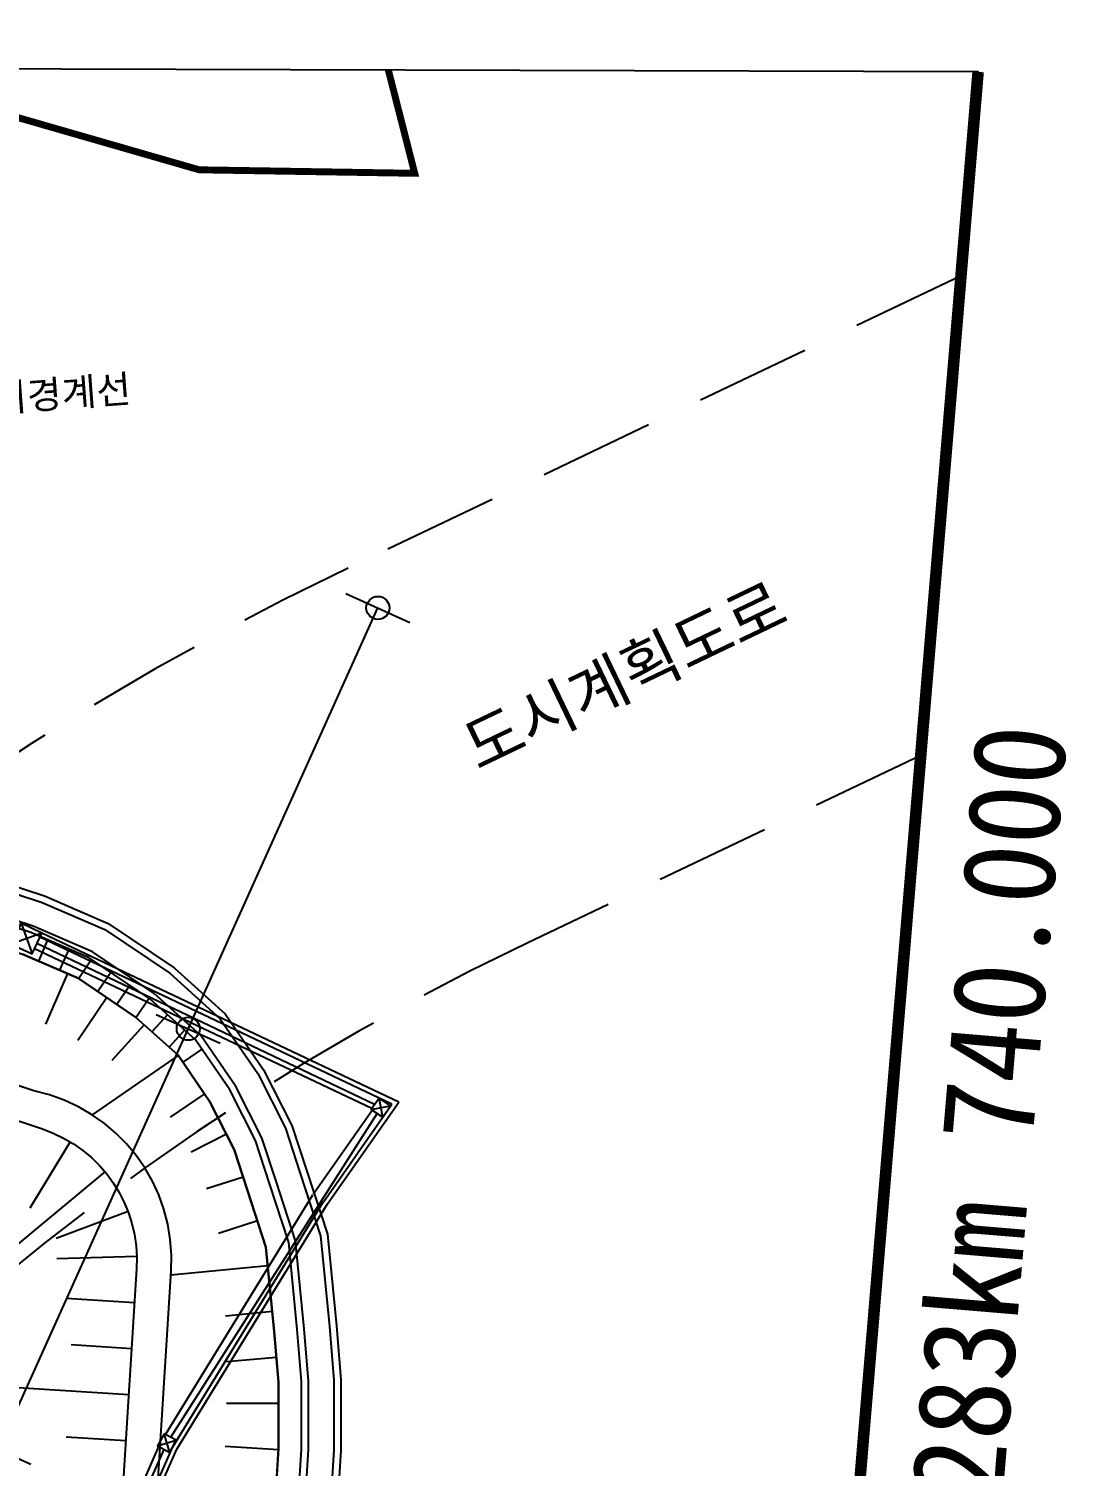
# Model space of a CAD drawing. Header units: millimetres. Extents: x 5990 to 6786, y 1103 to 1809.
# Drawn here: x 6551.5 to 6596.4, y 1496 to 1558.2 of the extents above; entities that cross this region are included whole.
import ezdxf
from ezdxf.enums import TextEntityAlignment as Align
from ezdxf.xclip import XClip

# ---------------------------------------------------------------- set-up
doc = ezdxf.new("R2010")
doc.units = ezdxf.units.MM
doc.header["$LTSCALE"] = 10
doc.header["$MEASUREMENT"] = 0
doc.header["$XCLIPFRAME"] = 2
for name, pattern in [('A-CENTR01', [2, 1.25, -0.25, 0.25, -0.25]), ('DASHED', [0.75, 0.5, -0.25]), ('PHANTOM', [2.5, 1.25, -0.25, 0.25, -0.25, 0.25, -0.25])]:
    doc.linetypes.add(name, pattern=pattern)
doc.layers.add('TN-MACL', color=6, linetype='A-CENTR01')
doc.layers.add('TZ-BASE', color=253, linetype='Continuous')
doc.layers.add('TX-PAPR', color=2, linetype='Continuous', plot=False)
doc.styles.add('PipeTools', font='GulimChe.ttf', dxfattribs={"height": 1250})
doc.styles.get("Standard").update_dxf_attribs({"font": 'GulimChe.ttf'})
doc.styles.add('굴림체', font='GulimChe.ttf')
doc.linetypes.add('CDO000', pattern='A,0.9,[122,KHCLINE.shx,S=0.006,R=0,X=0,Y=0],-0.2,["L/O",Standard,S=0.2,R=0,X=0.1,Y=-0.1],-0.6,-0.15', length=1.85)

# ---------------------------------------------------------------- blocks, each defined once
blk = doc.blocks.new('sj')
at = {"layer": 'TZ-BASE'}
for p, q in [((2231.502, 1175.253), (2232.27, 1175.612)), ((2232.066, 1175.048), (2231.707, 1175.817))]:
    blk.add_line(p, q, dxfattribs=at)
blk.add_lwpolyline([(2231.707, 1175.817), (2231.502, 1175.253), (2232.066, 1175.048), (2232.27, 1175.612)], close=True, dxfattribs=at)
blk = doc.blocks.new('JD-FJ67DH')
at = {"layer": 'TZ-BASE', "linetype": 'DASHED'}
for p, q in [((705.279, 64.09), (678.736, 51.425)), ((703.538, 43.315), (686.487, 35.179))]:
    blk.add_line(p, q, dxfattribs=at)
at = {"layer": 'TZ-BASE', "color": 8}
for p, q in [((678.637, 50.327, -1173.645), (681.412, 49.078, -1173.645)), ((670.426, 32.09, -1173.645), (673.201, 30.841, -1173.645)), ((662.215, 13.854, -1173.645), (664.99, 12.604, -1173.645))]:
    blk.add_line(p, q, dxfattribs=at)
at = {"layer": 'TZ-BASE'}
for p, q in [((680.936, 28.285, -1228.431), (665.475, 35.612, -1228.431)), ((679.766, 28.009, -1228.431), (665.154, 34.934, -1228.431)), ((680.636, 28.205, -1228.431), (665.389, 35.431, -1228.431)), ((667.041, 33.656), (664.638, 34.697)), ((666.58, 33.856), (665.632, 31.668)), ((669.527, 31.975), (667.041, 33.656)), ((668.282, 32.817), (667.027, 30.96)), ((671.369, 30.318), (669.527, 31.975)), ((669.896, 31.643), (668.506, 30.099)), ((671.379, 30.302), (667.647, 27.743)), ((672.751, 28.303), (671.369, 30.318)), ((672.511, 28.653), (671.028, 27.636)), ((673.799, 26.235), (672.751, 28.303)), ((677.678, 23.989, -1228.431), (680.636, 28.205, -1228.431)), ((677.842, 23.874, -1228.431), (680.936, 28.285, -1228.431)), ((679.741, 27.975, -1228.431), (680.577, 28.122, -1228.431)), ((680.233, 27.63, -1228.431), (680.086, 28.466, -1228.431)), ((677.228, 24.304, -1228.431), (679.782, 27.946, -1228.431)), ((673.463, 26.898), (671.943, 26.127)), ((666.696, 26.569), (664.954, 23.691)), ((674.38, 24.456), (673.799, 26.235)), ((668.204, 25.27), (662.564, 20.585)), ((674.189, 25.04), (672.608, 24.524)), ((675.179, 22.004), (674.38, 24.456)), ((670.83, 13.886, -1228.431), (677.203, 24.266, -1228.431)), ((671.14, 13.349, -1228.431), (677.672, 23.979, -1228.431)), ((671.317, 13.256, -1228.431), (677.842, 23.874, -1228.431)), ((669.205, 23.548), (666.092, 22.378)), ((674.809, 23.138), (673.128, 22.59)), ((675.539, 18.346), (675.179, 22.004)), ((669.587, 21.595), (666.118, 21.503)), ((675.258, 21.201), (671.063, 20.788)), ((669.485, 19.598), (666.529, 19.783)), ((675.454, 19.211), (673.421, 19.011)), ((675.723, 16.147), (675.539, 18.346)), ((669.36, 17.602), (666.744, 17.766)), ((675.633, 17.219), (673.465, 17.038)), ((669.235, 15.606), (663.502, 15.965)), ((675.721, 13.281), (675.723, 16.147)), ((675.722, 15.223), (673.469, 15.224)), ((669.11, 13.61), (666.53, 13.771)), ((652.301, -29.249, -1228.431), (671.14, 13.349, -1228.431)), ((652.527, -29.232, -1228.431), (671.317, 13.256, -1228.431)), ((667.804, 7.166, -1228.431), (670.543, 13.359, -1228.431)), ((675.717, 13.223), (673.418, 13.367)), ((674.058, -13.218), (675.721, 13.281))]:
    blk.add_line(p, q, dxfattribs=at)
at = {"layer": 'TZ-BASE', "linetype": 'Continuous'}
for p, q in [((665.718, 35.319), (665.321, 34.401)), ((666.636, 34.921), (666.239, 34.004)), ((667.628, 34.466), (667.068, 33.638)), ((668.456, 33.906), (667.896, 33.078)), ((669.285, 33.346), (668.725, 32.518)), ((670.113, 32.786), (669.553, 31.958)), ((670.911, 32.075), (670.242, 31.332)), ((671.655, 31.406), (670.986, 30.663)), ((672.4, 30.582), (671.576, 30.016))]:
    blk.add_line(p, q, dxfattribs=at)
at = {"layer": 'TZ-BASE', "linetype": 'PHANTOM', "const_width": 0.3, "elevation": 0.003}
blk.add_lwpolyline([(658.618, 39.23), (654.216, 73.896), (672.287, 68.687), (681.62, 68.536), (675.39, 92.951), (665.675, 91.708), (664.78, 91.594), (654.815, 91.028), (655.226, 96.492), (648.708, 97.722), (619.801, 98.537), (522.521, 88.364)], dxfattribs=at)
at = {"layer": 'TZ-BASE', "color": 8, "elevation": -1173.645}
blk.add_lwpolyline([(644.206, -29.85), (680.024, 49.703)], dxfattribs=at)
at = {"layer": 'TZ-BASE'}
for points in [[(663.011, 38.064), (665.593, 37.226), (668.345, 36.034), (671.195, 34.108), (673.414, 32.109), (675.078, 29.682), (676.301, 27.271), (676.946, 25.294), (677.837, 22.562), (678.228, 18.591), (678.423, 16.258), (678.421, 13.195), (676.748, -13.471)], [(662.936, 37.773), (665.487, 36.945), (668.2, 35.769), (671.009, 33.871), (673.187, 31.91), (674.82, 29.529), (676.023, 27.156), (676.661, 25.201), (677.542, 22.5), (677.929, 18.564), (678.123, 16.246), (678.121, 13.205), (676.449, -13.443)], [(675.353, -13.34), (677.021, 13.24), (677.023, 16.2), (676.834, 18.464), (676.459, 22.273), (675.615, 24.86), (675.004, 26.734), (673.871, 28.967), (672.354, 31.18), (670.33, 33.002), (667.669, 34.801), (665.098, 35.914), (662.661, 36.706)], [(675.054, -13.312), (676.721, 13.249), (676.723, 16.188), (676.535, 18.437), (676.163, 22.211), (675.33, 24.767), (674.726, 26.619), (673.613, 28.814), (672.126, 30.981), (670.145, 32.765), (667.524, 34.536), (664.992, 35.634), (662.586, 36.414)]]:
    blk.add_lwpolyline(points, dxfattribs=at)
blk.add_lwpolyline([(668.949, -12.898), (671.074, 20.966, 0.372596), (665.129, 28.776), (651.764, 33.249), (654.161, 34.538), (655.8, 35.364), (656.935, 35.753), (657.483, 35.868), (657.972, 35.963), (658.961, 35.99), (660.669, 35.766), (662.335, 35.444), (664.638, 34.697), (667.041, 33.656), (669.527, 31.975), (671.369, 30.318), (672.751, 28.303), (673.799, 26.235), (674.38, 24.456), (675.179, 22.004), (675.539, 18.346), (675.723, 16.147), (675.721, 13.281), (674.058, -13.218)], format="xyb", dxfattribs=at)
at = {"layer": 'TZ-BASE', "linetype": 'Continuous', "extrusion": (-0.000381338, -0.000806837, 1), "elevation": -1228.713}
blk.add_lwpolyline([(665.006, 34.621), (664.102, 35.048), (663.675, 34.144), (664.579, 33.717), (665.006, 34.621), (663.675, 34.144), (664.102, 35.048), (664.579, 33.717)], dxfattribs=at)
at = {"layer": 'TZ-BASE', "linetype": 'CDO000', "ltscale": 200, "elevation": -1228.431}
for points in [[(679.885, 28.179), (665.261, 35.161)], [(671.051, 13.767), (679.998, 27.795)], [(668.031, 7.065), (670.767, 13.238)]]:
    blk.add_lwpolyline(points, dxfattribs=at)
at = {"layer": 'TZ-BASE'}
blk.add_lwpolyline([(641.562, -23.014), (656.004, -21.105, 0.39629), (661.5, -15.949), (663.575, 17.123, 0.379756), (658.858, 22.913), (640.472, 27.622), (645.515, 29.821), (649.779, 32.182), (650.011, 32.307), (665.493, 27.126, -0.339874), (669.577, 21.06), (667.452, -12.804), (667.232, -16.309, -0.268299), (660.998, -25.682), (658.592, -26.979), (652.824, -27.246), (649.762, -26.695), (647.528, -25.993), (646.308, -25.634), (645.483, -25.059), (642.7, -23.698)], format="xyb", close=True, dxfattribs=at)
at = {"layer": 'TZ-BASE', "elevation": -1228.431}
blk.add_lwpolyline([(680.086, 28.466), (679.741, 27.975), (680.233, 27.63), (680.577, 28.122)], close=True, dxfattribs=at)
at = {"layer": 'TZ-BASE', "color": 8}
for centre in [(680.024, 49.703, -1173.645), (671.813, 31.466, -1173.645)]:
    blk.add_circle(centre, 0.5, dxfattribs=at)
at = {"layer": 'TZ-BASE', "linetype": 'DASHED'}
for radius, end in [(129, 159.77332), (111, 160.55342)]:
    blk.add_arc((734.289, -65.001), radius, 115.5087, end, dxfattribs=at)
at = {"layer": 'TZ-BASE', "rotation": 351.5895239930582}
blk.add_blockref('sj', (-1708.918, -822.834, -1228.431), dxfattribs=at)
at = {"layer": 'TZ-BASE', "style": '굴림체'}
blk.add_text('대지경계선', height=1.2, rotation=4.24978, dxfattribs=at).set_placement((665.622, 58.339, -0.99), align=Align.CENTER)
at = {"layer": 'TZ-BASE', "style": '굴림체', "oblique": 0, "width": 1}
blk.add_text('도시계획도로', height=2, rotation=25.66028, dxfattribs=at).set_placement((684.352, 42.621, -1170.768))
at = {"layer": 'TZ-BASE', "color": 8, "style": 'PipeTools', "flags": 1}
for tag, rotation, oblique, width, p in [('지반고', 335.76083, 359.99992, 0.999999, (680.024, 49.703, -1173.645)), ('비고', 335.76082, 0.00016, 1.000003, (680.024, 49.703, -1173.645)), ('지반고', 232.03349, 359.99993, 1.000002, (632.517, 37.487, -1173.645)), ('비고', 232.0335, 359.99993, 1.000001, (632.517, 37.487, -1173.645)), ('지반고', 335.76082, 0.00016, 1.000003, (671.813, 31.466, -1173.645)), ('비고', 335.76082, 359.99991, 0.999999, (671.813, 31.466, -1173.645)), ('지반고', 232.0335, 359.99993, 1.000001, (648.284, 25.182, -1173.645)), ('비고', 232.0335, 359.99993, 1.000001, (648.284, 25.182, -1173.645)), ('지반고', 232.03349, 0.00007, 1.000003, (656.655, 18.65, -1173.645)), ('비고', 232.0335, 0.00009, 0.999996, (656.655, 18.65, -1173.645)), ('지반고', 335.76082, 0.00016, 1.000003, (663.602, 13.229, -1173.645)), ('비고', 335.76082, 359.99991, 0.999999, (663.602, 13.229, -1173.645)), ('지반고', 335.76082, 0.00016, 1.000003, (655.391, -5.008, -1173.645)), ('비고', 335.76082, 359.99991, 0.999999, (655.391, -5.008, -1173.645)), ('지반고', 335.76082, 359.99991, 0.999999, (647.181, -23.245, -1173.645)), ('비고', 335.76082, 359.99991, 0.999999, (647.181, -23.245, -1173.645))]:
    blk.add_attdef(tag, text='', height=0.00001, rotation=rotation, dxfattribs=dict(at, oblique=oblique, width=width)).set_placement(p, align=Align.MIDDLE_CENTER)

msp = doc.modelspace()

# ---------------------------------------------------------------- block references
at = {"layer": 'TZ-BASE'}
ref = msp.add_blockref('JD-FJ67DH', (5886.554, 1483.446), dxfattribs=at)
XClip(ref).set_block_clipping_path([(358.5818809071, 73.9502363264), (361.6070430359, -76.0592658575), (693.4538319083, -77.0310590277), (706.0197697019, 72.932785567)])

# ---------------------------------------------------------------- next in the draw order: linework, layer by layer
at = {"layer": 'TN-MACL', "const_width": 0.5, "elevation": -1.502}
msp.add_lwpolyline([(6592.574, 1556.379), (6579.996, 1406.415)], dxfattribs=at)
at = {"layer": 'TX-PAPR', "elevation": 0.004, "flags": 128}
msp.add_lwpolyline([(6245.136, 1557.396), (6248.161, 1407.387), (6580.008, 1406.415), (6592.574, 1556.379)], close=True, dxfattribs=at)

# ---------------------------------------------------------------- next in the draw order: texts
at = {"layer": 'TN-MACL'}
msp.add_text('MATCH LINE 서기(현) 283km 740.000', height=4, rotation=85.20557, dxfattribs=at).set_placement((6589.334, 1443.338, -1.502))

doc.saveas('drawing.dxf')
